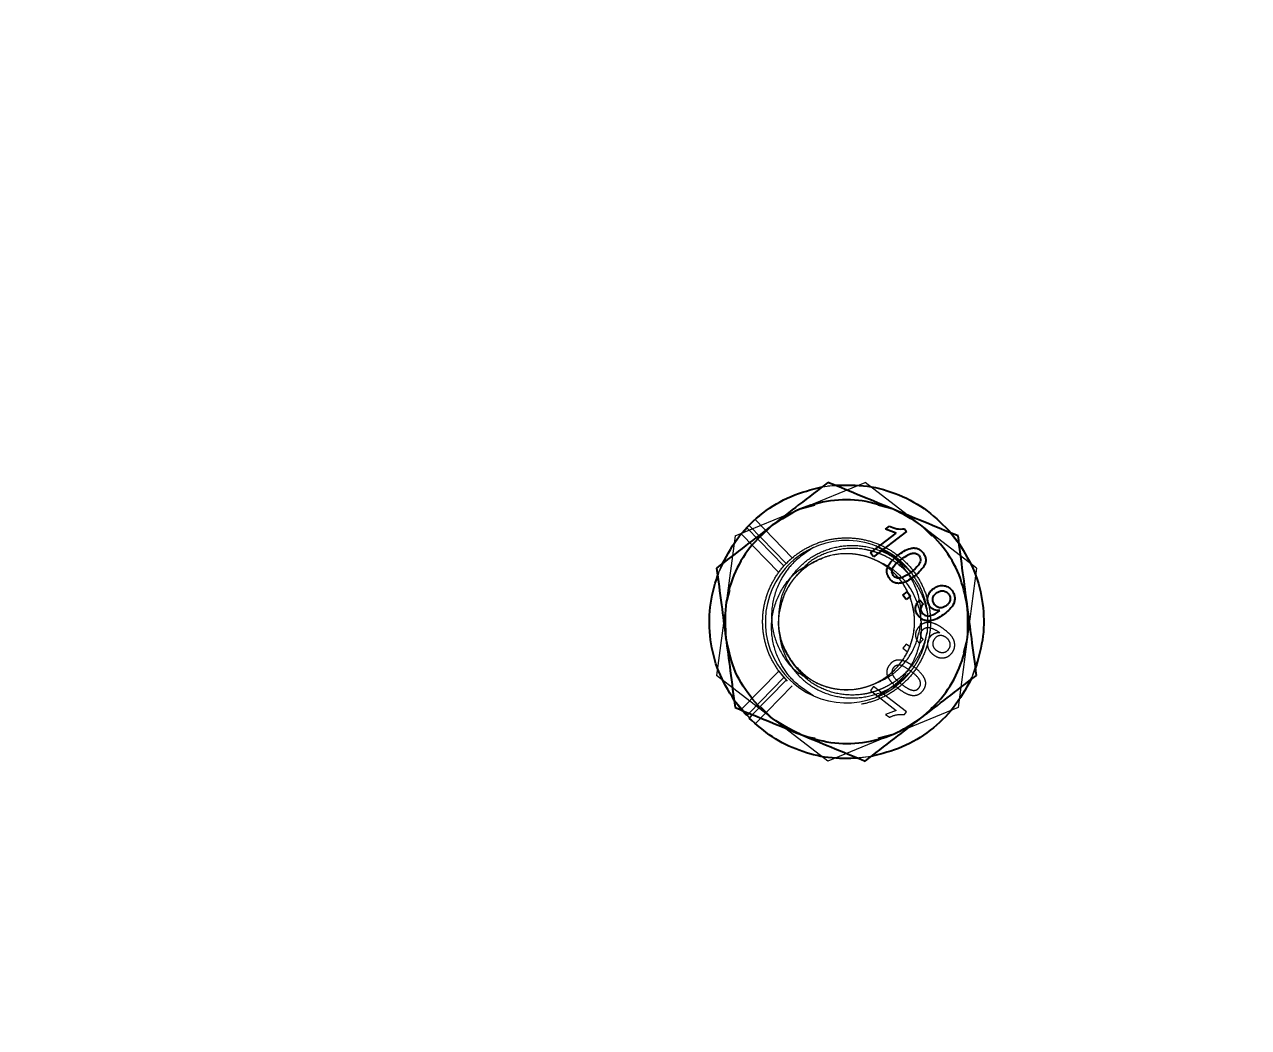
# Model space of a CAD drawing. Header units: millimetres. Extents: x 861 to 27901, y 673 to 17923.
# Drawn here: x 11107.9 to 11227.5, y 6370.1 to 6468.1 of the extents above; entities that cross this region are included whole.
import ezdxf

# ---------------------------------------------------------------- set-up
doc = ezdxf.new("R2010")
doc.units = ezdxf.units.MM
doc.header["$LTSCALE"] = 33.3
doc.linetypes.add('HIDDEN', pattern=[1.905, 1.27, -0.635])
doc.layers.add('CAPA_1', color=7, linetype='Continuous')
doc.styles.add('SLDTEXTSTYLE0', font='TXT', dxfattribs={"width": 0.75})
doc.dimstyles.new('SLDDIMSTYLE0', dxfattribs={"dimtxt": 66.6, "dimasz": 66.6, "dimexe": 0, "dimexo": 0.0625, "dimgap": 16.65, "dimtad": 2, "dimdec": 0, "dimlfac": 1.261261, "dimrnd": 1e-09, "dimzin": 12, "dimdsep": 46, "dimtxsty": 'SLDTEXTSTYLE0', "dimsah": 1, "dimcen": 0.09, "dimadec": 0, "dimazin": 3, "dimtfac": 1, "dimtdec": 0, "dimtofl": 0, "dimtmove": 0, "dimatfit": 3, "dimfxl": 1, "dimfrac": 2, "dimtolj": 1, "dimtzin": 12, "dimarcsym": 0})

# ---------------------------------------------------------------- blocks, each defined once
blk = doc.blocks.new('_D_13')
at = {"layer": 'CAPA_1', "transparency": 16777216}
for p, q in [((9823.17, 6912.25), (14695.32, 6912.25)), ((14662.02, 6912.25), (14662.02, 5357.98)), ((14240.18, 5357.98), (14695.32, 5357.98))]:
    blk.add_line(p, q, dxfattribs=at)
for points in [[(14662.02, 6912.25), (14651.77, 6845.65), (14672.27, 6845.65)], [(14662.02, 5357.98), (14672.27, 5424.58), (14651.77, 5424.58)]]:
    blk.add_solid(points, dxfattribs=at)
at = {"layer": 'CAPA_1', "transparency": 16777216, "insert": (14576.17, 6036.69), "char_height": 66.6, "attachment_point": 1, "rotation": 90, "style": 'SLDTEXTSTYLE0'}
blk.add_mtext('1960', dxfattribs=at)

msp = doc.modelspace()

# ---------------------------------------------------------------- linework, layer by layer
at = {"color": 1, "linetype": 'HIDDEN', "lineweight": 18}
for p, q in [((11177.32, 6418.13), (11190.02, 6423.36)), ((11186.1, 6422.96), (11185.23, 6422.74)), ((11185.82, 6422.92), (11187.06, 6423.09)), ((11187.7, 6423.07), (11186.36, 6422.99)), ((11200.9, 6414.98), (11190.02, 6423.36)), ((11183.67, 6420.74), (11185.15, 6421.14)), ((11191.26, 6421.14), (11192.75, 6420.73)), ((11178.69, 6419.16), (11179.27, 6419.72)), ((11179.74, 6420.06), (11179.27, 6419.72)), ((11179.27, 6419.72), (11182.9, 6415.99)), ((11177.32, 6418.13), (11175.51, 6404.51)), ((11181.58, 6414.57), (11177.92, 6418.32)), ((11178.45, 6418.92), (11178.08, 6418.44)), ((11182.09, 6415.2), (11178.45, 6418.92)), ((11182.32, 6415.44), (11178.69, 6419.16)), ((11180.87, 6419.08), (11179.87, 6418.09)), ((11195.46, 6419.17), (11196.54, 6418.09)), ((11199.32, 6417.15), (11198.21, 6418.6)), ((11198.42, 6418.4), (11199.18, 6417.41)), ((11176.41, 6415.96), (11175.78, 6414.69)), ((11182.32, 6415.44), (11182.9, 6415.99)), ((11182.9, 6415.99), (11183.04, 6416.09)), ((11185.67, 6415.87), (11185.82, 6415.95)), ((11192.59, 6416.31), (11193.04, 6416.03)), ((11193.22, 6415.86), (11193.04, 6416.03)), ((11175.69, 6414.47), (11175.48, 6413.71)), ((11175.6, 6414.27), (11176.08, 6415.42)), ((11200.9, 6414.98), (11199.09, 6401.37)), ((11176.82, 6412.8), (11176.42, 6411.32)), ((11195.87, 6407.88), (11196.07, 6408.72)), ((11197.24, 6408.72), (11197.32, 6408.66)), ((11176.82, 6406.7), (11176.42, 6408.2)), ((11194.03, 6407.57), (11193.71, 6407.16)), ((11194.45, 6407.25), (11194.03, 6407.57)), ((11195.33, 6407.63), (11195.69, 6408.01)), ((11199.99, 6408.18), (11199.59, 6406.7)), ((11193.71, 6407.16), (11194.13, 6406.84)), ((11181.58, 6404.93), (11177.92, 6401.18)), ((11182.44, 6403.95), (11181.56, 6404.98)), ((11181.58, 6404.93), (11182.09, 6404.3)), ((11182.83, 6405.92), (11183.2, 6405.4)), ((11200.8, 6405.23), (11200.33, 6404.07)), ((11200.53, 6404.56), (11200.95, 6405.85)), ((11186.39, 6396.14), (11175.51, 6404.51)), ((11182.09, 6404.3), (11178.68, 6400.81)), ((11182.32, 6404.05), (11179.02, 6400.67)), ((11192.77, 6403.32), (11193.28, 6403.68)), ((11194.17, 6404.53), (11193.04, 6403.47)), ((11200.01, 6403.55), (11200.43, 6404.32)), ((11179.27, 6399.78), (11182.9, 6403.5)), ((11190.85, 6403.43), (11190.53, 6403.02)), ((11190.53, 6403.02), (11193.04, 6401.08)), ((11194.07, 6400.95), (11190.85, 6403.43)), ((11177.2, 6402.13), (11178.76, 6400.28)), ((11177.92, 6401.18), (11177.23, 6402.09)), ((11180.95, 6400.32), (11179.87, 6401.41)), ((11199.09, 6401.37), (11186.39, 6396.14)), ((11193.04, 6401.08), (11191.99, 6400.7)), ((11191.99, 6400.7), (11192.38, 6400.41)), ((11193.87, 6400.68), (11194.07, 6400.95)), ((11192.74, 6398.75), (11191.26, 6398.36)), ((11188.83, 6396.42), (11190.66, 6396.6)), ((11190.59, 6396.58), (11189.35, 6396.41))]:
    msp.add_line(p, q, dxfattribs=at)
at = {"color": 7, "linetype": 'Continuous', "lineweight": 25}
for p, q in [((11190.53, 6416.48), (11193.04, 6418.41)), ((11194.07, 6418.55), (11190.85, 6416.07)), ((11191.99, 6418.79), (11192.38, 6419.09)), ((11193.04, 6418.41), (11191.99, 6418.79)), ((11193.87, 6418.82), (11194.07, 6418.55)), ((11190.85, 6416.07), (11190.53, 6416.48)), ((11193.71, 6412.34), (11194.13, 6412.66)), ((11194.03, 6411.93), (11193.71, 6412.34)), ((11194.45, 6412.25), (11194.03, 6411.93)), ((11194.13, 6412.66), (11194.45, 6412.25)), ((11195.33, 6411.87), (11195.69, 6411.49)), ((11197.24, 6410.77), (11197.32, 6410.84)), ((11178.45, 6400.58), (11177.92, 6401.18)), ((11178.68, 6400.81), (11178.45, 6400.58)), ((11179.02, 6400.67), (11178.69, 6400.33))]:
    msp.add_line(p, q, dxfattribs=at)
at = {"color": 1, "linetype": 'HIDDEN', "lineweight": 18}
msp.add_arc((11188.2, 6409.75), 7.93, 37.5876, 307.5876, dxfattribs=at)
at = {"color": 7, "linetype": 'Continuous', "lineweight": 25}
for points in [[(11176.08, 6415.42), (11176.6, 6416.36), (11177.63, 6418.22), (11179.97, 6420.45), (11182.72, 6422.14), (11184.79, 6422.66), (11185.82, 6422.92)], [(11187.06, 6423.09), (11188.12, 6423.11), (11190.26, 6423.14), (11193.35, 6422.23), (11196.19, 6420.7), (11197.68, 6419.17), (11198.42, 6418.4)], [(11192.74, 6420.74), (11191.75, 6421.07), (11189.77, 6421.71), (11186.62, 6421.66), (11183.56, 6420.89), (11181.82, 6419.74), (11180.95, 6419.17)], [(11199.99, 6411.32), (11199.78, 6412.34), (11199.35, 6414.38), (11197.72, 6417.08), (11195.53, 6419.34), (11193.67, 6420.27), (11192.74, 6420.74)], [(11180.95, 6419.17), (11180.18, 6418.48), (11178.63, 6417.09), (11177.1, 6414.33), (11176.24, 6411.3), (11176.36, 6409.22), (11176.42, 6408.18)], [(11199.18, 6417.41), (11199.73, 6416.5), (11200.83, 6414.67), (11201.59, 6411.53), (11201.68, 6408.31), (11201.1, 6406.25), (11200.8, 6405.23)], [(11177.23, 6402.09), (11176.68, 6403), (11175.58, 6404.83), (11174.82, 6407.97), (11174.73, 6411.19), (11175.31, 6413.24), (11175.6, 6414.27)], [(11195.46, 6400.32), (11196.23, 6401.02), (11197.78, 6402.41), (11199.31, 6405.17), (11200.17, 6408.2), (11200.05, 6410.28), (11199.99, 6411.32)], [(11183.67, 6398.75), (11182.74, 6399.22), (11180.88, 6400.16), (11178.69, 6402.42), (11177.06, 6405.12), (11176.63, 6407.16), (11176.42, 6408.18)], [(11200.33, 6404.07), (11199.81, 6403.14), (11198.78, 6401.27), (11196.44, 6399.05), (11193.69, 6397.36), (11191.62, 6396.84), (11190.59, 6396.58)], [(11189.35, 6396.41), (11188.37, 6396.39), (11186.41, 6396.34), (11183.55, 6397.1), (11180.88, 6398.38), (11179.42, 6399.68), (11178.69, 6400.33)], [(11183.67, 6398.75), (11184.66, 6398.43), (11186.64, 6397.78), (11189.79, 6397.84), (11192.85, 6398.61), (11194.59, 6399.75), (11195.46, 6400.32)]]:
    msp.add_open_spline(points, degree=3, dxfattribs=at)
for points, knots in [([(11186.39, 6423.36), (11185.44, 6422.63), (11183.66, 6421.26), (11181.81, 6419.84), (11180.95, 6419.17)], [0, 0, 0, 0, 0.532771, 1, 1, 1, 1]), ([(11192.74, 6420.74), (11191.73, 6421.16), (11189.58, 6422.04), (11187.5, 6422.9), (11186.39, 6423.36)], [0, 0, 0, 0, 0.467229, 1, 1, 1, 1]), ([(11199.09, 6418.13), (11197.98, 6418.58), (11195.89, 6419.44), (11193.74, 6420.33), (11192.74, 6420.74)], [0, 0, 0, 0, 0.532771, 1, 1, 1, 1]), ([(11180.95, 6419.17), (11180.09, 6418.51), (11178.25, 6417.09), (11176.46, 6415.72), (11175.51, 6414.98)], [0, 0, 0, 0, 0.467229, 1, 1, 1, 1]), ([(11192.38, 6419.09), (11192.61, 6418.98), (11193.09, 6418.78), (11193.61, 6418.8), (11193.87, 6418.82)], [0, 0, 0, 0, 0.500866, 1, 1, 1, 1]), ([(11199.99, 6411.32), (11199.85, 6412.4), (11199.54, 6414.7), (11199.25, 6416.94), (11199.09, 6418.13)], [0, 0, 0, 0, 0.467229, 1, 1, 1, 1]), ([(11193.23, 6416.26), (11193.42, 6416.39), (11193.79, 6416.66), (11194.33, 6416.91), (11194.79, 6416.97), (11195.14, 6416.91), (11195.44, 6416.74), (11195.59, 6416.57), (11195.67, 6416.48)], [0, 0, 0, 0, 0.250482, 0.500346, 0.631705, 0.750221, 0.874987, 1, 1, 1, 1]), ([(11192.15, 6414.92), (11192.21, 6415.06), (11192.31, 6415.33), (11192.68, 6415.79), (11193.01, 6416.07), (11193.23, 6416.26)], [0, 0, 0, 0, 0.249754, 0.499871, 1, 1, 1, 1]), ([(11192.77, 6414.25), (11192.73, 6414.32), (11192.64, 6414.46), (11192.63, 6414.72), (11192.69, 6414.96), (11192.97, 6415.38), (11193.29, 6415.64), (11193.55, 6415.84)], [0, 0, 0, 0, 0.124696, 0.249462, 0.374432, 0.499637, 1, 1, 1, 1]), ([(11193.55, 6415.84), (11193.74, 6415.98), (11194.01, 6416.17), (11194.41, 6416.39), (11194.63, 6416.43), (11194.74, 6416.46)], [0, 0, 0, 0, 0.500372, 0.750515, 1, 1, 1, 1]), ([(11195.29, 6416.2), (11195.33, 6416.13), (11195.42, 6415.99), (11195.44, 6415.73), (11195.38, 6415.49), (11195.1, 6415.07), (11194.77, 6414.81), (11194.51, 6414.6)], [0, 0, 0, 0, 0.124745, 0.249484, 0.374471, 0.499648, 1, 1, 1, 1]), ([(11194.74, 6416.46), (11194.79, 6416.46), (11194.9, 6416.45), (11195.05, 6416.4), (11195.19, 6416.32), (11195.26, 6416.24), (11195.29, 6416.2)], [0, 0, 0, 0, 0.2501585, 0.5001556, 0.7500324, 1, 1, 1, 1]), ([(11195.67, 6416.48), (11195.73, 6416.38), (11195.86, 6416.19), (11195.95, 6415.85), (11195.92, 6415.5), (11195.62, 6414.87), (11195.18, 6414.49), (11194.83, 6414.19)], [0, 0, 0, 0, 0.125373, 0.250644, 0.375698, 0.501113, 1, 1, 1, 1]), ([(11175.51, 6414.98), (11175.67, 6413.8), (11175.97, 6411.56), (11176.27, 6409.26), (11176.42, 6408.18)], [0, 0, 0, 0, 0.532771, 1, 1, 1, 1]), ([(11192.4, 6413.96), (11192.3, 6414.11), (11192.16, 6414.33), (11192.13, 6414.63), (11192.13, 6414.8), (11192.15, 6414.88), (11192.15, 6414.92)], [0, 0, 0, 0, 0.498795, 0.749148, 0.874576, 1, 1, 1, 1]), ([(11194.51, 6414.6), (11194.24, 6414.4), (11193.91, 6414.15), (11193.44, 6413.99), (11193.19, 6414), (11192.94, 6414.07), (11192.83, 6414.19), (11192.77, 6414.25)], [0, 0, 0, 0, 0.50041, 0.625613, 0.75058, 0.875344, 1, 1, 1, 1]), ([(11194.83, 6414.19), (11194.64, 6414.05), (11194.27, 6413.78), (11193.74, 6413.54), (11193.28, 6413.48), (11192.93, 6413.53), (11192.62, 6413.7), (11192.47, 6413.88), (11192.4, 6413.96)], [0, 0, 0, 0, 0.2504758, 0.5003474, 0.6257683, 0.7501762, 0.8749697, 1, 1, 1, 1]), ([(11196.67, 6412.97), (11196.81, 6413.06), (11197.03, 6413.21), (11197.36, 6413.29), (11197.62, 6413.29), (11197.88, 6413.25), (11198.2, 6413.12), (11198.38, 6412.93), (11198.5, 6412.8)], [0, 0, 0, 0, 0.2498689, 0.3764535, 0.5003477, 0.6272386, 0.7508241, 1, 1, 1, 1]), ([(11196.33, 6411.25), (11196.29, 6411.32), (11196.19, 6411.45), (11196.12, 6411.69), (11196.09, 6411.93), (11196.12, 6412.17), (11196.19, 6412.41), (11196.36, 6412.7), (11196.54, 6412.86), (11196.67, 6412.97)], [0, 0, 0, 0, 0.125074, 0.250064, 0.373261, 0.500199, 0.624296, 0.750369, 1, 1, 1, 1]), ([(11196.8, 6411.41), (11196.74, 6411.5), (11196.65, 6411.64), (11196.61, 6411.85), (11196.62, 6412.01), (11196.66, 6412.16), (11196.76, 6412.36), (11196.88, 6412.46), (11196.96, 6412.54)], [0, 0, 0, 0, 0.249521, 0.373851, 0.499889, 0.624096, 0.750315, 1, 1, 1, 1]), ([(11196.96, 6412.54), (11197.06, 6412.6), (11197.25, 6412.73), (11197.54, 6412.77), (11197.76, 6412.74), (11197.98, 6412.66), (11198.1, 6412.54), (11198.17, 6412.45)], [0, 0, 0, 0, 0.25025, 0.499842, 0.629576, 0.750665, 1, 1, 1, 1]), ([(11198.5, 6412.8), (11198.56, 6412.71), (11198.68, 6412.52), (11198.77, 6412.19), (11198.77, 6411.85), (11198.65, 6411.41), (11198.3, 6410.95), (11197.96, 6410.67), (11197.78, 6410.53)], [0, 0, 0, 0, 0.125064, 0.25009, 0.37511, 0.500169, 0.749441, 1, 1, 1, 1]), ([(11198.17, 6412.45), (11198.23, 6412.36), (11198.32, 6412.22), (11198.34, 6412), (11198.32, 6411.84), (11198.27, 6411.68), (11198.16, 6411.5), (11198.03, 6411.39), (11197.95, 6411.32)], [0, 0, 0, 0, 0.249017, 0.372138, 0.499365, 0.623562, 0.749893, 1, 1, 1, 1]), ([(11195.19, 6410.34), (11195.11, 6410.46), (11194.99, 6410.64), (11194.93, 6410.92), (11194.93, 6411.21), (11195.04, 6411.55), (11195.23, 6411.77), (11195.33, 6411.87)], [0, 0, 0, 0, 0.249859, 0.375718, 0.500481, 0.749846, 1, 1, 1, 1]), ([(11195.69, 6411.49), (11195.63, 6411.42), (11195.52, 6411.29), (11195.44, 6411.1), (11195.43, 6410.95), (11195.46, 6410.82), (11195.5, 6410.71), (11195.55, 6410.64), (11195.57, 6410.61)], [0, 0, 0, 0, 0.276477, 0.499318, 0.623718, 0.749496, 0.874756, 1, 1, 1, 1]), ([(11197.32, 6410.84), (11197.23, 6410.83), (11197.04, 6410.83), (11196.77, 6410.91), (11196.52, 6411.04), (11196.39, 6411.18), (11196.33, 6411.25)], [0, 0, 0, 0, 0.248943, 0.49945, 0.750285, 1, 1, 1, 1]), ([(11197.95, 6411.32), (11197.86, 6411.26), (11197.72, 6411.17), (11197.51, 6411.11), (11197.35, 6411.1), (11197.19, 6411.13), (11196.99, 6411.21), (11196.88, 6411.33), (11196.8, 6411.41)], [0, 0, 0, 0, 0.249976, 0.378222, 0.500342, 0.627452, 0.750811, 1, 1, 1, 1]), ([(11200.9, 6404.51), (11200.74, 6405.7), (11200.44, 6407.94), (11200.14, 6410.24), (11199.99, 6411.32)], [0, 0, 0, 0, 0.532771, 1, 1, 1, 1]), ([(11197.78, 6410.53), (11197.58, 6410.39), (11197.19, 6410.1), (11196.61, 6409.85), (11196.12, 6409.81), (11195.76, 6409.89), (11195.43, 6410.07), (11195.27, 6410.25), (11195.19, 6410.34)], [0, 0, 0, 0, 0.250485, 0.500119, 0.627899, 0.750092, 0.874994, 1, 1, 1, 1]), ([(11195.57, 6410.61), (11195.63, 6410.55), (11195.73, 6410.43), (11195.95, 6410.33), (11196.18, 6410.29), (11196.65, 6410.39), (11196.98, 6410.61), (11197.24, 6410.77)], [0, 0, 0, 0, 0.1252073, 0.25031, 0.3753386, 0.5006201, 1, 1, 1, 1]), ([(11176.42, 6408.18), (11176.56, 6407.1), (11176.87, 6404.79), (11177.16, 6402.56), (11177.32, 6401.37)], [0, 0, 0, 0, 0.467229, 1, 1, 1, 1]), ([(11195.46, 6400.32), (11196.32, 6400.99), (11198.16, 6402.41), (11199.95, 6403.78), (11200.9, 6404.51)], [0, 0, 0, 0, 0.467229, 1, 1, 1, 1]), ([(11177.32, 6401.37), (11178.43, 6400.91), (11180.51, 6400.06), (11182.67, 6399.17), (11183.67, 6398.75)], [0, 0, 0, 0, 0.532771, 1, 1, 1, 1]), ([(11190.02, 6396.14), (11190.97, 6396.87), (11192.75, 6398.24), (11194.6, 6399.66), (11195.46, 6400.32)], [0, 0, 0, 0, 0.532771, 1, 1, 1, 1]), ([(11183.67, 6398.75), (11184.68, 6398.34), (11186.83, 6397.45), (11188.91, 6396.59), (11190.02, 6396.14)], [0, 0, 0, 0, 0.467229, 1, 1, 1, 1])]:
    msp.add_open_spline(points, degree=3, knots=knots, dxfattribs=at)
at = {"color": 1, "linetype": 'HIDDEN', "lineweight": 18}
for points in [[(11181.58, 6404.93), (11181.3, 6405.37), (11180.73, 6406.25), (11180.21, 6407.75), (11179.97, 6409.31), (11180.04, 6410.89), (11180.41, 6412.42), (11181.06, 6413.86), (11181.98, 6415.15), (11183.13, 6416.24), (11184.46, 6417.09), (11185.93, 6417.67), (11187.48, 6417.96), (11189.06, 6417.95), (11190.61, 6417.63), (11192.07, 6417.03), (11193.38, 6416.16), (11194.51, 6415.05), (11195.41, 6413.75), (11196.04, 6412.3), (11196.38, 6410.76), (11196.43, 6409.18), (11196.17, 6407.62), (11195.61, 6406.14), (11194.79, 6404.8), (11193.72, 6403.63), (11192.46, 6402.69), (11191.03, 6402.01), (11189.5, 6401.61), (11187.93, 6401.51), (11186.36, 6401.72), (11184.86, 6402.22), (11183.47, 6402.98), (11182.7, 6403.7), (11182.32, 6404.05)], [(11182.94, 6405.7), (11182.49, 6406.45), (11181.59, 6407.95), (11181.46, 6410.64), (11182.3, 6413.14), (11184.05, 6415.15), (11186.43, 6416.33), (11189.08, 6416.51), (11191.6, 6415.66), (11193.6, 6413.91), (11194.78, 6411.52), (11194.96, 6408.87), (11194.11, 6406.35), (11192.36, 6404.35), (11189.98, 6403.17), (11187.34, 6403), (11184.77, 6403.81), (11183.55, 6405.07), (11182.94, 6405.7)], [(11194.49, 6414.59), (11194.78, 6414.15), (11195.37, 6413.29), (11195.9, 6411.82), (11196.18, 6410.27), (11196.1, 6409.23), (11196.06, 6408.71)], [(11182.94, 6405.7), (11182.7, 6406.06), (11182.2, 6406.78), (11181.75, 6408.02), (11181.52, 6409.31), (11181.59, 6410.18), (11181.62, 6410.62)]]:
    msp.add_open_spline(points, degree=3, dxfattribs=at)
for points, knots in [([(11184.97, 6416.99), (11184.21, 6416.48), (11182.94, 6415.63), (11181.6, 6413.69), (11180.84, 6411.51), (11180.85, 6408.95), (11181.77, 6406.58), (11183.09, 6404.87), (11184.22, 6404.35), (11184.57, 6404.19)], [0, 0, 0, 0, 0.172544, 0.287961, 0.445426, 0.6059, 0.76529, 0.926774, 1, 1, 1, 1]), ([(11181.62, 6410.62), (11181.67, 6411.08), (11181.77, 6412), (11182.38, 6413.57), (11183.5, 6415.14), (11185.24, 6416.43), (11187.22, 6417.14), (11189.32, 6417.28), (11191.38, 6416.82), (11193.17, 6415.9), (11194.08, 6414.99), (11194.49, 6414.59)], [0, 0, 0, 0, 0.081677, 0.16135, 0.291036, 0.413148, 0.534221, 0.654765, 0.776346, 0.898839, 1, 1, 1, 1]), ([(11196.06, 6410.79), (11195.97, 6411.16), (11195.79, 6411.9), (11195.36, 6412.84), (11194.86, 6413.68), (11194.27, 6414.43), (11193.34, 6415.35), (11192.36, 6415.99), (11191.5, 6416.37), (11191.02, 6416.55), (11190.5, 6416.7), (11189.48, 6416.92), (11187.94, 6416.96), (11186, 6416.45), (11184.43, 6415.58), (11183.75, 6414.73), (11183.5, 6414.42)], [0, 0, 0, 0, 0.069953, 0.139917, 0.190193, 0.248551, 0.31488, 0.430247, 0.459214, 0.488206, 0.524206, 0.559732, 0.679274, 0.802425, 0.926677, 1, 1, 1, 1]), ([(11195.46, 6409.85), (11195.47, 6410.35), (11195.49, 6411.74), (11194.77, 6413.73), (11193.29, 6415.81), (11191.88, 6416.65), (11191.06, 6417.15)], [0, 0, 0, 0, 0.165547, 0.45872, 0.685305, 1, 1, 1, 1]), ([(11184.97, 6402.51), (11184.21, 6403.02), (11182.94, 6403.86), (11181.6, 6405.81), (11180.84, 6407.99), (11180.85, 6410.55), (11181.76, 6412.93), (11183.32, 6414.83), (11184.74, 6415.44), (11185.37, 6415.72)], [0, 0, 0, 0, 0.163193, 0.272354, 0.421286, 0.573063, 0.723815, 0.876546, 1, 1, 1, 1]), ([(11182.94, 6405.7), (11183.14, 6405.46), (11183.62, 6404.88), (11184.34, 6404.33), (11184.99, 6403.93), (11185.44, 6403.7), (11186.02, 6403.46), (11186.46, 6403.34), (11186.7, 6403.28), (11186.7, 6403.28), (11186.7, 6403.28), (11186.71, 6403.28), (11186.71, 6403.28), (11186.71, 6403.28), (11186.72, 6403.28), (11186.73, 6403.27), (11186.76, 6403.27), (11186.83, 6403.25), (11187.04, 6403.21), (11187.75, 6403.09), (11188.57, 6403.09), (11189.35, 6403.2), (11189.81, 6403.3), (11190.31, 6403.44), (11190.76, 6403.61), (11191.03, 6403.74), (11191.3, 6403.87), (11191.65, 6404.06), (11192.12, 6404.38), (11192.57, 6404.73), (11192.96, 6405.11), (11193.34, 6405.53), (11193.73, 6406.05), (11194.04, 6406.55), (11194.2, 6406.89), (11194.33, 6407.17), (11194.47, 6407.54), (11194.64, 6408.08), (11194.76, 6408.64), (11194.84, 6409.24), (11194.85, 6409.84), (11194.82, 6410.39), (11194.76, 6410.86), (11194.69, 6411.2), (11194.64, 6411.4), (11194.57, 6411.65), (11194.45, 6412.02), (11194.25, 6412.52), (11194.03, 6412.95), (11193.82, 6413.31), (11193.47, 6413.81), (11192.93, 6414.46), (11192.13, 6415.14), (11191.35, 6415.62), (11190.62, 6415.95), (11189.92, 6416.18), (11189.22, 6416.32), (11188.5, 6416.4), (11187.27, 6416.39), (11185.51, 6415.97), (11183.59, 6414.69), (11182.15, 6412.85), (11181.8, 6411.36), (11181.62, 6410.62)], [0, 0, 0, 0, 0.025018, 0.062505, 0.073457, 0.087536, 0.104741, 0.12507, 0.12508, 0.125088, 0.125103, 0.125129, 0.125176, 0.125264, 0.125429, 0.125753, 0.126422, 0.127908, 0.131491, 0.144058, 0.187539, 0.197474, 0.209566, 0.225509, 0.240805, 0.248969, 0.250106, 0.265748, 0.281391, 0.297034, 0.312676, 0.325838, 0.344007, 0.365974, 0.374124, 0.375253, 0.390902, 0.40655, 0.422199, 0.437847, 0.456199, 0.471384, 0.483402, 0.495485, 0.499868, 0.500438, 0.516867, 0.531646, 0.544773, 0.556248, 0.566071, 0.595236, 0.625559, 0.651348, 0.670843, 0.691621, 0.711565, 0.729805, 0.750654, 0.81299, 0.875327, 0.937663, 1, 1, 1, 1]), ([(11190.92, 6415.81), (11191.33, 6415.64), (11192.17, 6415.28), (11193.62, 6414.18), (11194.94, 6412.38), (11195.54, 6410.12), (11195.47, 6407.82), (11194.78, 6405.77), (11193.29, 6403.69), (11191.88, 6402.84), (11191.06, 6402.35)], [0, 0, 0, 0, 0.079497, 0.158991, 0.315135, 0.461945, 0.560322, 0.714796, 0.834185, 1, 1, 1, 1]), ([(11199.59, 6412.8), (11199.79, 6412.3), (11200, 6411.77), (11200, 6411.2), (11200, 6411.16)], [0, 0, 0, 0, 0.928699, 1, 1, 1, 1]), ([(11190.92, 6403.69), (11191.34, 6403.86), (11192.18, 6404.21), (11193.61, 6405.32), (11194.98, 6407.11), (11195.31, 6408.82), (11195.46, 6409.64)], [0, 0, 0, 0, 0.172574, 0.345139, 0.684098, 1, 1, 1, 1]), ([(11197.78, 6408.97), (11197.58, 6409.11), (11197.19, 6409.4), (11196.61, 6409.65), (11196.12, 6409.69), (11195.76, 6409.61), (11195.43, 6409.43), (11195.27, 6409.25), (11195.19, 6409.16)], [0, 0, 0, 0, 0.250485, 0.500118, 0.62804, 0.750092, 0.874994, 1, 1, 1, 1]), ([(11181.62, 6408.88), (11181.67, 6408.41), (11181.77, 6407.49), (11182.38, 6405.93), (11183.5, 6404.36), (11185.24, 6403.07), (11187.22, 6402.36), (11189.32, 6402.22), (11191.38, 6402.68), (11193.17, 6403.6), (11194.08, 6404.5), (11194.49, 6404.91)], [0, 0, 0, 0, 0.081677, 0.16135, 0.291036, 0.413148, 0.534221, 0.654765, 0.776346, 0.898839, 1, 1, 1, 1]), ([(11196.06, 6408.71), (11195.97, 6408.34), (11195.79, 6407.6), (11195.36, 6406.65), (11194.86, 6405.82), (11194.27, 6405.06), (11193.34, 6404.15), (11192.36, 6403.51), (11191.5, 6403.13), (11191.02, 6402.95), (11190.5, 6402.79), (11189.48, 6402.58), (11187.94, 6402.54), (11185.99, 6403.04), (11184.2, 6404.09), (11183.36, 6405.16), (11182.94, 6405.7)], [0, 0, 0, 0, 0.0665559, 0.1331219, 0.1809557, 0.23648, 0.2995873, 0.4093512, 0.4369113, 0.4644955, 0.4987473, 0.5325478, 0.6462839, 0.7634544, 0.8816712, 1, 1, 1, 1]), ([(11193.04, 6403.47), (11193.32, 6403.7), (11193.68, 6403.99), (11194.03, 6404.37), (11194.25, 6404.62), (11194.5, 6404.92), (11194.8, 6405.34), (11195.26, 6406.08), (11195.77, 6407.18), (11195.97, 6408.2), (11196.06, 6408.71)], [0, 0, 0, 0, 0.174168, 0.224334, 0.249847, 0.333257, 0.416669, 0.500084, 0.750043, 1, 1, 1, 1]), ([(11195.19, 6409.16), (11195.11, 6409.04), (11194.99, 6408.86), (11194.93, 6408.58), (11194.93, 6408.29), (11195.04, 6407.94), (11195.23, 6407.73), (11195.33, 6407.63)], [0, 0, 0, 0, 0.249859, 0.375956, 0.500482, 0.749847, 1, 1, 1, 1]), ([(11195.19, 6409.16), (11195.11, 6409.04), (11194.99, 6408.86), (11194.93, 6408.58), (11194.93, 6408.29), (11195.04, 6407.94), (11195.23, 6407.73), (11195.33, 6407.63)], [0, 0, 0, 0, 0.249859, 0.375718, 0.500481, 0.749846, 1, 1, 1, 1]), ([(11195.69, 6408.01), (11195.63, 6408.08), (11195.52, 6408.2), (11195.44, 6408.4), (11195.43, 6408.55), (11195.46, 6408.72), (11195.53, 6408.82), (11195.57, 6408.89)], [0, 0, 0, 0, 0.277074, 0.499914, 0.624834, 0.750381, 1, 1, 1, 1]), ([(11195.69, 6408.01), (11195.63, 6408.08), (11195.52, 6408.2), (11195.44, 6408.4), (11195.43, 6408.55), (11195.46, 6408.67), (11195.5, 6408.79), (11195.55, 6408.86), (11195.57, 6408.89)], [0, 0, 0, 0, 0.276477, 0.499318, 0.623718, 0.749496, 0.874756, 1, 1, 1, 1]), ([(11195.57, 6408.89), (11195.63, 6408.95), (11195.73, 6409.07), (11195.95, 6409.17), (11196.18, 6409.21), (11196.65, 6409.1), (11196.98, 6408.89), (11197.24, 6408.72)], [0, 0, 0, 0, 0.125207, 0.25031, 0.375339, 0.50062, 1, 1, 1, 1]), ([(11197.32, 6408.66), (11197.23, 6408.66), (11197.04, 6408.67), (11196.77, 6408.59), (11196.52, 6408.46), (11196.39, 6408.32), (11196.33, 6408.25)], [0, 0, 0, 0, 0.2495405, 0.5019797, 0.7513718, 1, 1, 1, 1]), ([(11197.32, 6408.66), (11197.23, 6408.66), (11197.04, 6408.67), (11196.77, 6408.59), (11196.52, 6408.46), (11196.39, 6408.32), (11196.33, 6408.25)], [0, 0, 0, 0, 0.248943, 0.49945, 0.750285, 1, 1, 1, 1]), ([(11198.5, 6406.7), (11198.56, 6406.79), (11198.68, 6406.98), (11198.77, 6407.31), (11198.77, 6407.65), (11198.65, 6408.08), (11198.3, 6408.55), (11197.96, 6408.83), (11197.78, 6408.97)], [0, 0, 0, 0, 0.125064, 0.25009, 0.37511, 0.500169, 0.749441, 1, 1, 1, 1]), ([(11196.33, 6408.25), (11196.31, 6408.21), (11196.26, 6408.15), (11196.18, 6408), (11196.11, 6407.81), (11196.09, 6407.57), (11196.12, 6407.32), (11196.19, 6407.09), (11196.36, 6406.8), (11196.54, 6406.64), (11196.67, 6406.53)], [0, 0, 0, 0, 0.0626107, 0.1252264, 0.2501941, 0.3735863, 0.5002863, 0.6245799, 0.750412, 1, 1, 1, 1]), ([(11196.33, 6408.25), (11196.29, 6408.18), (11196.19, 6408.04), (11196.12, 6407.81), (11196.09, 6407.57), (11196.12, 6407.32), (11196.19, 6407.09), (11196.36, 6406.8), (11196.54, 6406.64), (11196.67, 6406.53)], [0, 0, 0, 0, 0.125074, 0.250064, 0.373261, 0.500199, 0.624296, 0.750369, 1, 1, 1, 1]), ([(11196.8, 6408.09), (11196.74, 6408), (11196.65, 6407.86), (11196.61, 6407.65), (11196.62, 6407.49), (11196.66, 6407.33), (11196.76, 6407.14), (11196.88, 6407.03), (11196.96, 6406.96)], [0, 0, 0, 0, 0.24952, 0.373528, 0.499888, 0.62379, 0.750316, 1, 1, 1, 1]), ([(11196.8, 6408.09), (11196.74, 6408), (11196.65, 6407.86), (11196.61, 6407.65), (11196.62, 6407.49), (11196.66, 6407.33), (11196.76, 6407.14), (11196.88, 6407.03), (11196.96, 6406.96)], [0, 0, 0, 0, 0.2495205, 0.3738508, 0.4998888, 0.6240956, 0.7503154, 1, 1, 1, 1]), ([(11197.95, 6408.18), (11197.86, 6408.24), (11197.72, 6408.33), (11197.51, 6408.39), (11197.35, 6408.4), (11197.19, 6408.37), (11196.99, 6408.29), (11196.88, 6408.17), (11196.8, 6408.09)], [0, 0, 0, 0, 0.249977, 0.377915, 0.500342, 0.627106, 0.750811, 1, 1, 1, 1]), ([(11197.95, 6408.18), (11197.86, 6408.24), (11197.72, 6408.33), (11197.51, 6408.39), (11197.35, 6408.4), (11197.19, 6408.37), (11196.99, 6408.29), (11196.88, 6408.17), (11196.8, 6408.09)], [0, 0, 0, 0, 0.2499765, 0.3782222, 0.5003423, 0.6274524, 0.7508111, 1, 1, 1, 1]), ([(11198.17, 6407.05), (11198.23, 6407.14), (11198.32, 6407.28), (11198.34, 6407.5), (11198.32, 6407.66), (11198.27, 6407.81), (11198.16, 6408), (11198.03, 6408.11), (11197.95, 6408.18)], [0, 0, 0, 0, 0.249017, 0.371845, 0.499365, 0.623226, 0.749892, 1, 1, 1, 1]), ([(11196.67, 6406.53), (11196.81, 6406.43), (11197.03, 6406.29), (11197.36, 6406.21), (11197.62, 6406.2), (11197.88, 6406.25), (11198.2, 6406.38), (11198.38, 6406.57), (11198.5, 6406.7)], [0, 0, 0, 0, 0.249869, 0.376654, 0.500348, 0.627459, 0.750824, 1, 1, 1, 1]), ([(11196.96, 6406.96), (11197.06, 6406.9), (11197.25, 6406.77), (11197.54, 6406.73), (11197.76, 6406.76), (11197.98, 6406.84), (11198.1, 6406.96), (11198.17, 6407.05)], [0, 0, 0, 0, 0.25025, 0.499841, 0.629288, 0.750666, 1, 1, 1, 1]), ([(11192.4, 6405.53), (11192.3, 6405.39), (11192.16, 6405.17), (11192.13, 6404.87), (11192.13, 6404.7), (11192.15, 6404.61), (11192.15, 6404.57)], [0, 0, 0, 0, 0.498795, 0.749148, 0.874576, 1, 1, 1, 1]), ([(11192.4, 6405.53), (11192.3, 6405.39), (11192.16, 6405.17), (11192.12, 6404.83), (11192.14, 6404.66), (11192.15, 6404.57)], [0, 0, 0, 0, 0.499036, 0.74951, 1, 1, 1, 1]), ([(11194.83, 6405.31), (11194.64, 6405.45), (11194.27, 6405.72), (11193.74, 6405.96), (11193.28, 6406.02), (11192.93, 6405.97), (11192.62, 6405.79), (11192.47, 6405.62), (11192.4, 6405.53)], [0, 0, 0, 0, 0.250476, 0.500347, 0.625768, 0.750176, 0.87497, 1, 1, 1, 1]), ([(11194.83, 6405.31), (11194.64, 6405.45), (11194.27, 6405.72), (11193.74, 6405.96), (11193.28, 6406.02), (11192.93, 6405.97), (11192.62, 6405.79), (11192.47, 6405.62), (11192.4, 6405.53)], [0, 0, 0, 0, 0.250472, 0.500339, 0.626188, 0.75018, 0.874972, 1, 1, 1, 1]), ([(11192.77, 6405.25), (11192.73, 6405.18), (11192.64, 6405.03), (11192.63, 6404.78), (11192.69, 6404.53), (11192.97, 6404.12), (11193.29, 6403.86), (11193.55, 6403.65)], [0, 0, 0, 0, 0.124696, 0.249462, 0.374432, 0.499637, 1, 1, 1, 1]), ([(11194.51, 6404.9), (11194.24, 6405.1), (11193.91, 6405.34), (11193.44, 6405.51), (11193.19, 6405.5), (11192.94, 6405.43), (11192.83, 6405.31), (11192.77, 6405.25)], [0, 0, 0, 0, 0.50041, 0.625613, 0.75058, 0.875344, 1, 1, 1, 1]), ([(11195.29, 6403.3), (11195.33, 6403.37), (11195.42, 6403.51), (11195.44, 6403.77), (11195.38, 6404.01), (11195.1, 6404.43), (11194.77, 6404.69), (11194.51, 6404.9)], [0, 0, 0, 0, 0.124745, 0.249484, 0.374471, 0.499648, 1, 1, 1, 1]), ([(11195.67, 6403.02), (11195.73, 6403.11), (11195.86, 6403.3), (11195.95, 6403.65), (11195.92, 6404), (11195.62, 6404.63), (11195.18, 6405.01), (11194.83, 6405.31)], [0, 0, 0, 0, 0.125373, 0.250644, 0.375698, 0.501113, 1, 1, 1, 1]), ([(11192.15, 6404.57), (11192.21, 6404.44), (11192.31, 6404.17), (11192.68, 6403.71), (11193.01, 6403.43), (11193.23, 6403.24)], [0, 0, 0, 0, 0.249754, 0.499871, 1, 1, 1, 1]), ([(11193.23, 6403.24), (11193.42, 6403.11), (11193.79, 6402.84), (11194.33, 6402.59), (11194.79, 6402.53), (11195.14, 6402.59), (11195.44, 6402.76), (11195.59, 6402.93), (11195.67, 6403.02)], [0, 0, 0, 0, 0.250482, 0.500345, 0.631866, 0.750221, 0.874987, 1, 1, 1, 1]), ([(11193.55, 6403.65), (11193.74, 6403.52), (11194.01, 6403.32), (11194.41, 6403.11), (11194.63, 6403.06), (11194.74, 6403.04)], [0, 0, 0, 0, 0.5003723, 0.7505151, 1, 1, 1, 1]), ([(11194.74, 6403.04), (11194.79, 6403.04), (11194.9, 6403.05), (11195.05, 6403.09), (11195.16, 6403.17), (11195.24, 6403.24), (11195.27, 6403.28), (11195.29, 6403.3)], [0, 0, 0, 0, 0.250055, 0.499949, 0.749722, 0.874857, 1, 1, 1, 1]), ([(11196.54, 6401.41), (11196.21, 6400.99), (11195.85, 6400.54), (11195.36, 6400.26), (11195.33, 6400.24)], [0, 0, 0, 0, 0.928699, 1, 1, 1, 1]), ([(11192.38, 6400.41), (11192.61, 6400.51), (11193.09, 6400.72), (11193.61, 6400.69), (11193.87, 6400.68)], [0, 0, 0, 0, 0.500866, 1, 1, 1, 1]), ([(11185.15, 6398.36), (11184.62, 6398.44), (11184.05, 6398.52), (11183.57, 6398.81), (11183.53, 6398.83)], [0, 0, 0, 0, 0.928699, 1, 1, 1, 1])]:
    msp.add_open_spline(points, degree=3, knots=knots, dxfattribs=at)

# ---------------------------------------------------------------- dimensions: what is measured, and where the dimension line sits
at = {"layer": 'CAPA_1'}
dim = msp.add_linear_dim(base=(14662.02, 5357.98), p1=(9780.88, 6912.25), p2=(14197.89, 5357.98), angle=90, dimstyle='SLDDIMSTYLE0', dxfattribs=at)
dim.commit()
dim.dimension.update_dxf_attribs({"geometry": '_D_13', "text_midpoint": (14662.02, 6135.11), "dimtype": 160})

doc.saveas('drawing.dxf')
